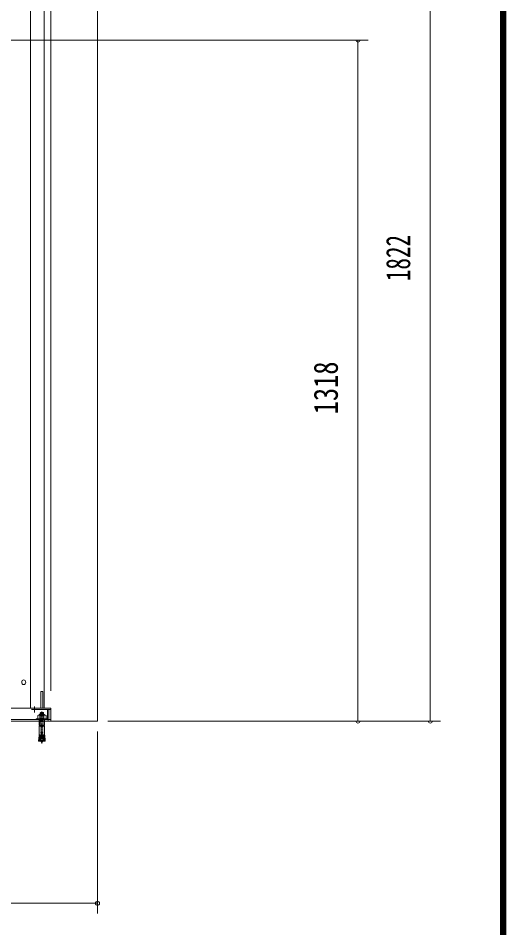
# Model space of a CAD drawing. Units: millimetres, scale not verified. Extents: x -5740 to 5856, y -4020 to 4020.
# Drawn here: x 4796 to 5740, y -3037 to -1276 of the extents above; entities that cross this region are included whole.
import ezdxf
from ezdxf.enums import TextEntityAlignment as Align

# ---------------------------------------------------------------- set-up
doc = ezdxf.new("R2010")
doc.units = ezdxf.units.MM
doc.header["$LTSCALE"] = 10
for name, pattern in [('USER2', [10, 4, -6]), ('USER3', [13, 6, -3, 1, -3]), ('USER4', [24, 12, -5, 2, -5]), ('USER5', [25, 6, -5, 2, -5, 2, -5])]:
    doc.linetypes.add(name, pattern=pattern)
for name, color, linetype, lineweight in [('0-0_0', 7, 'Continuous', 18), ('0-3_2-03BODL', 2, 'Continuous', 18), ('0-9_2-F', 7, 'USER5', 9), ('0-A_F-F4PAPAER', 5, 'Continuous', 18), ('0-C_2ラック-5下レル', 3, 'Continuous', 18), ('0-E_2ラック-A上ラック架台', 3, 'Continuous', 18), ('0-F_2ラック-F寸法', 3, 'Continuous', 18), ('1-0_0-00', 4, 'Continuous', 18)]:
    doc.layers.add(name, color=color, linetype=linetype, lineweight=lineweight)
doc.styles.add('ＭＳ ゴシック', font='')
doc.styles.get('ＭＳ ゴシック').set_extended_font_data('MS Gothic')

# ---------------------------------------------------------------- blocks, each defined once
blk = doc.blocks.new('C-10x60L_8')
at = {"layer": '1-0_0-00', "linetype": 'USER3'}
blk.add_line((-688, 0), (2120, 0), dxfattribs=at)
at = {"layer": '1-0_0-00'}
for p, q in [((-608, -88), (-608, 88)), ((-551.1, -130), (-551.1, 130)), ((-551.1, 130), (-488, 130)), ((-480, 152), (-432, 200)), ((-480, -152), (-480, 152)), ((-480, -122), (-480, 122)), ((-464.5, 167.5), (-374.8, 167.5)), ((-432, -200), (-432, 200)), ((-432, 200), (-374.8, 200)), ((-374.8, 268), (-342.8, 323.3)), ((-374.8, -268), (-374.8, 268)), ((-342.8, 323.3), (-54.8, 323.3)), ((-342.8, 161.7), (-54.8, 161.7)), ((-54.8, 440), (-54.8, -440)), ((-54.8, 440), (0, 440)), ((-54.8, -323.3), (-54.8, 323.3)), ((0, -440), (0, 440)), ((0, 200), (507.1, 200)), ((0, 167.5), (507.1, 167.5)), ((507.1, -200), (507.1, 200)), ((520, 177.6), (507.1, 200)), ((507.1, 167.5), (520, 177.6)), ((520, 177.6), (603.6, 200)), ((520, -177.6), (520, 177.6)), ((603.6, -200), (603.6, 200)), ((603.6, 200), (1192.1, 200)), ((1192.1, 200), (1333.7, 212.4)), ((1200, 20), (1917.3, 82.8)), ((1200, -20), (1200, 20)), ((1349.4, 33.1), (1333.7, 212.4)), ((1473.2, 224.6), (1403.5, 218.5)), ((1419.2, 39.2), (1403.5, 218.5)), ((1488.9, 45.3), (1473.2, 224.6)), ((1612.7, 236.8), (1542.9, 230.7)), ((1558.6, 51.4), (1542.9, 230.7)), ((1628.4, 57.5), (1612.7, 236.8)), ((1752.1, 249), (1682.4, 242.9)), ((1698.1, 63.6), (1682.4, 242.9)), ((1767.8, 69.7), (1752.1, 249)), ((1821.9, 255.1), (1901.6, 262.1)), ((1837.6, 75.8), (1821.9, 255.1)), ((1917.3, 82.8), (1901.6, 262.1)), ((-551.1, -130), (-488, -130)), ((-480, -152), (-432, -200)), ((-464.5, -167.5), (-374.8, -167.5)), ((-432, -200), (-374.8, -200)), ((-374.8, -268), (-342.8, -323.3)), ((-342.8, -161.7), (-54.8, -161.7)), ((-342.8, -323.3), (-54.8, -323.3)), ((-54.8, -440), (0, -440)), ((0, -167.5), (507.1, -167.5)), ((0, -200), (507.1, -200)), ((507.1, -167.5), (520, -177.6)), ((520, -177.6), (507.1, -200)), ((520, -177.6), (603.6, -200)), ((603.6, -200), (1192.1, -200)), ((1192.1, -200), (1333.7, -212.4)), ((1200, -20), (1917.3, -82.8)), ((1349.4, -33.1), (1333.7, -212.4)), ((1419.2, -39.2), (1403.5, -218.5)), ((1473.2, -224.6), (1403.5, -218.5)), ((1488.9, -45.3), (1473.2, -224.6)), ((1558.6, -51.4), (1542.9, -230.7)), ((1612.7, -236.8), (1542.9, -230.7)), ((1628.4, -57.5), (1612.7, -236.8)), ((1698.1, -63.6), (1682.4, -242.9)), ((1752.1, -249), (1682.4, -242.9)), ((1767.8, -69.7), (1752.1, -249)), ((1837.6, -75.8), (1821.9, -255.1)), ((1821.9, -255.1), (1901.6, -262.1)), ((1917.3, -82.8), (1901.6, -262.1))]:
    blk.add_line(p, q, dxfattribs=at)
at = {"layer": '1-0_0-00', "linetype": 'USER2'}
for p, q in [((-472, 80), (1774.7, 80)), ((-472, -80), (1774.7, -80))]:
    blk.add_line(p, q, dxfattribs=at)
at = {"layer": '1-0_0-00'}
for centre, radius, start, end in [((-499.1, 0), 140, 111.787, 141.055), ((-488, 122), 8, 0, 90), ((-472, 88), 8, 180, 270), ((50.3, 0), 425.1, 157.649, 202.351), ((-256.5, 242.5), 118.2, 180.014, 223.119), ((1360.4, 308.8), 100, 254.513, 295.487), ((1499.9, 321), 100, 254.513, 295.487), ((1639.4, 333.2), 100, 254.513, 295.487), ((1778.8, 345.4), 100, 254.513, 295.487), ((1774.7, -400), 480, 56.443, 82.426), ((-499.1, 0), 140, 218.945, 248.213), ((-488, -122), 8, 270, 0), ((-472, -88), 8, 90, 180), ((-256.5, -242.5), 118.2, 136.881, 179.986), ((1360.4, -308.8), 100, 64.513, 105.487), ((1499.9, -321), 100, 64.513, 105.487), ((1639.4, -333.2), 100, 64.513, 105.487), ((1778.8, -345.4), 100, 64.513, 105.487), ((1774.7, 400), 480, 277.574, 303.557)]:
    blk.add_arc(centre, radius, start, end, dxfattribs=at)
at = {"layer": '1-0_0-00', "linetype": 'USER2'}
for centre, start, end in [((1774.7, -400), 82.426, 90), ((1774.7, 400), 270, 277.574)]:
    blk.add_arc(centre, 480, start, end, dxfattribs=at)
blk = doc.blocks.new('akys')
at = {"layer": '0-E_2ラック-A上ラック架台'}
for p, q in [((16527.24, 1608.27), (16527.24, 3298.27)), ((16557.24, 1608.27), (16557.24, 3298.27))]:
    blk.add_line(p, q, dxfattribs=at)
at = {"layer": '0-E_2ラック-A上ラック架台', "color": 7}
for p, q in [((16549.87, 1608.27), (16549.87, 1640.27)), ((16324.24, 1608.27), (16572.24, 1608.27)), ((16572.24, 1583.27), (16572.24, 1608.27)), ((16572.24, 1586.27), (16324.24, 1586.27))]:
    blk.add_line(p, q, dxfattribs=at)
at = {"layer": '0-E_2ラック-A上ラック架台', "linetype": 'USER2'}
for p, q in [((16572.24, 1605.27), (16324.24, 1605.27)), ((16564.74, 1585.27), (16564.74, 1605.27)), ((16567.24, 1585.27), (16567.24, 1605.27)), ((16546.24, 1586.27), (16546.24, 1583.27)), ((16558.24, 1586.27), (16558.24, 1583.27)), ((16567.24, 1585.27), (16564.74, 1585.27))]:
    blk.add_line(p, q, dxfattribs=at)
at = {"layer": '0-E_2ラック-A上ラック架台', "linetype": 'USER4'}
blk.add_line((16536.24, 1611.27), (16536.24, 1599.83), dxfattribs=at)
at = {"layer": '0-E_2ラック-A上ラック架台', "color": 7}
blk.add_lwpolyline([(16554.62, 1608.27), (16554.62, 1640.27), (16549.87, 1640.27)], dxfattribs=at)
at = {"layer": '0-E_2ラック-A上ラック架台'}
blk.add_circle((16512.24, 1658.27), 4.5, dxfattribs=at)
at = {"layer": '0-C_2ラック-5下レル', "xscale": 0.025, "yscale": 0.025, "rotation": 270}
blk.add_blockref('C-10x60L_8', (16552.24, 1586.27), dxfattribs=at)

msp = doc.modelspace()

# ---------------------------------------------------------------- linework, layer by layer
at = {"layer": '0-3_2-03BODL', "color": 7}
for q in [(4949.69, -136.6), (1479.71, -2636.6)]:
    msp.add_line((4949.69, -2636.6), q, dxfattribs=at)
at = {"layer": '0-9_2-F', "color": 3, "linetype": 'Continuous', "lineweight": 18}
for p, q in [((4949.69, -3009.36), (4949.69, -2656.6)), ((4949.69, -2989.36), (4064.69, -2989.36))]:
    msp.add_line(p, q, dxfattribs=at)
for start, end in [(0, 180), (180, 0)]:
    msp.add_arc((4949.69, -2989.36), 4, start, end, dxfattribs=at)
at = {"layer": '0-A_F-F4PAPAER'}
for points in [[(5739.9, 4020.13), (-5740.1, 4020.13), (-5740.1, -4019.87), (5739.9, -4019.87)], [(5738.9, 4019.13), (5738.9, -4018.87), (-5739.1, -4018.87), (-5739.1, 4019.13)], [(5737.9, 4018.13), (5737.9, -4017.87), (-5738.1, -4017.87), (-5738.1, 4018.13)], [(5736.9, 4017.13), (5736.9, -4016.87), (-5737.1, -4016.87), (-5737.1, 4017.13)], [(5735.9, 4016.13), (5735.9, -4015.87), (-5736.1, -4015.87), (-5736.1, 4016.13)], [(5734.9, 4015.13), (5734.9, -4014.87), (-5735.1, -4014.87), (-5735.1, 4015.13)], [(5733.9, 4014.13), (5733.9, -4013.87), (-5734.1, -4013.87), (-5734.1, 4014.13)], [(5732.9, 4013.13), (5732.9, -4012.87), (-5733.1, -4012.87), (-5733.1, 4013.13)], [(5731.9, 4012.13), (5731.9, -4011.87), (-5732.1, -4011.87), (-5732.1, 4012.13)], [(5730.9, 4011.13), (5730.9, -4010.87), (-5731.1, -4010.87), (-5731.1, 4011.13)], [(5729.9, 4010.13), (5729.9, -4009.87), (-5730.1, -4009.87), (-5730.1, 4010.13)]]:
    msp.add_lwpolyline(points, close=True, dxfattribs=at)
at = {"layer": '0-F_2ラック-F寸法'}
for p, q in [((4859.69, 53.4), (4859.69, -2578.12)), ((5593.69, -2636.6), (5593.69, -814.6)), ((5473.69, -1318.6), (4055.33, -1318.6)), ((5457.69, -1318.6), (5449.69, -1318.6)), ((5453.69, -2636.6), (5453.69, -1318.6)), ((5613.69, -2636.6), (4969.69, -2636.6)), ((5457.69, -2636.6), (5449.69, -2636.6)), ((5597.69, -2636.6), (5589.69, -2636.6))]:
    msp.add_line(p, q, dxfattribs=at)
for centre in [(5453.69, -1318.6), (5453.69, -2636.6), (5593.69, -2636.6)]:
    msp.add_arc(centre, 4, 180, 0, dxfattribs=at)

# ---------------------------------------------------------------- block references
at = {"layer": '0-0_0', "xscale": 0.8795}
msp.add_blockref('akys', (-9715.6, -4219.87), dxfattribs=at)

# ---------------------------------------------------------------- texts
at = {"layer": '0-F_2ラック-F寸法', "color": 7, "style": 'ＭＳ ゴシック'}
for s, width, p in [('1822', 0.7, (5568.89, -1785.26)), ('1318', 0.8, (5428.89, -2042.91))]:
    msp.add_text(s, height=46.89, rotation=90, dxfattribs=dict(at, width=width)).set_placement(p, align=Align.BOTTOM_LEFT)

doc.saveas('drawing.dxf')
